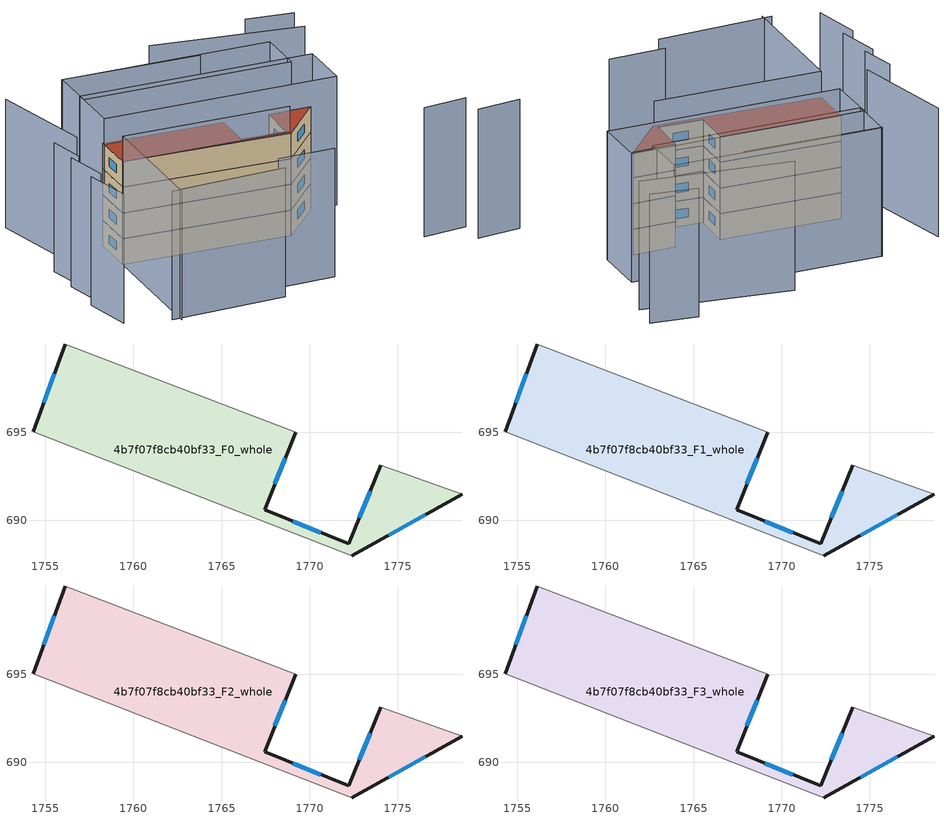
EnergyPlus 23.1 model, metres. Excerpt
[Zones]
4b7f07f8cb40bf33_F0_whole
 floor ground (EU_floor_Construction): 1774.04,693.13 1778.65,691.49 1772.39,687.99 1754.3,695.01 1756.12,699.98 1769.2,694.99 1767.44,690.6 1772.21,688.65 z0
 wall outside (EU_wall_Construction): 1774.04,693.13 1772.21,688.65 1767.44,690.6 1769.2,694.99 / 1772.39,687.99 1778.65,691.49 / 1756.12,699.98 1754.3,695.01 z0:3
 wall adiabatic (EU_wall_Construction): 1769.2,694.99 1756.12,699.98 / 1778.65,691.49 1774.04,693.13 / 1754.3,695.01 1772.39,687.99 z0:3
 window (EU_Window_Construction): 1768.03,692.06 1768.61,693.53 / 1770.62,689.3 1769.03,689.95 / 1773.43,691.64 1772.82,690.14 / 1774.47,689.16 1776.56,690.32 / 1755.51,698.32 1754.9,696.67 z1:2
4b7f07f8cb40bf33_F1_whole
 floor to 4b7f07f8cb40bf33_F0_whole (EU_floor_Construction): 1774.04,693.13 1778.65,691.49 1772.39,687.99 1754.3,695.01 1756.12,699.98 1769.2,694.99 1767.44,690.6 1772.21,688.65 z3
 wall outside (EU_wall_Construction): 1774.04,693.13 1772.21,688.65 1767.44,690.6 1769.2,694.99 / 1772.39,687.99 1778.65,691.49 / 1756.12,699.98 1754.3,695.01 z3:6
 wall adiabatic (EU_wall_Construction): 1769.2,694.99 1756.12,699.98 / 1778.65,691.49 1774.04,693.13 / 1754.3,695.01 1772.39,687.99 z3:6
 window (EU_Window_Construction): 1768.03,692.06 1768.61,693.53 / 1770.62,689.3 1769.03,689.95 / 1773.43,691.64 1772.82,690.14 / 1774.47,689.16 1776.56,690.32 / 1755.51,698.32 1754.9,696.67 z4:5
4b7f07f8cb40bf33_F2_whole
 floor to 4b7f07f8cb40bf33_F1_whole (EU_floor_Construction): 1774.04,693.13 1778.65,691.49 1772.39,687.99 1754.3,695.01 1756.12,699.98 1769.2,694.99 1767.44,690.6 1772.21,688.65 z6
 wall outside (EU_wall_Construction): 1774.04,693.13 1772.21,688.65 1767.44,690.6 1769.2,694.99 / 1772.39,687.99 1778.65,691.49 / 1756.12,699.98 1754.3,695.01 z6:9
 wall adiabatic (EU_wall_Construction): 1769.2,694.99 1756.12,699.98 / 1778.65,691.49 1774.04,693.13 / 1754.3,695.01 1772.39,687.99 z6:9
 window (EU_Window_Construction): 1768.03,692.06 1768.61,693.53 / 1770.62,689.3 1769.03,689.95 / 1773.43,691.64 1772.82,690.14 / 1774.47,689.16 1776.56,690.32 / 1755.51,698.32 1754.9,696.67 z7:8
4b7f07f8cb40bf33_F3_whole
 floor to 4b7f07f8cb40bf33_F2_whole (EU_floor_Construction): 1774.04,693.13 1778.65,691.49 1772.39,687.99 1754.3,695.01 1756.12,699.98 1769.2,694.99 1767.44,690.6 1772.21,688.65 z9
 wall outside (EU_wall_Construction): 1774.04,693.13 1772.21,688.65 1767.44,690.6 1769.2,694.99 / 1772.39,687.99 1778.65,691.49 / 1756.12,699.98 1754.3,695.01 z9:12
 wall adiabatic (EU_wall_Construction): 1769.2,694.99 1756.12,699.98 / 1778.65,691.49 1774.04,693.13 / 1754.3,695.01 1772.39,687.99 z9:12
 window (EU_Window_Construction): 1768.03,692.06 1768.61,693.53 / 1770.62,689.3 1769.03,689.95 / 1773.43,691.64 1772.82,690.14 / 1774.47,689.16 1776.56,690.32 / 1755.51,698.32 1754.9,696.67 z10:11
 roof outside (EU_roof_Construction): 1778.65,691.49 1774.04,693.13 1772.21,688.65 1767.44,690.6 1769.2,694.99 1756.12,699.98 1754.3,695.01 1772.39,687.99 z12
shading: 1762.15,679.2 1768.35,677.11 / 1748.19,681.03 1761.03,677.06 / 1782.49,678.08 1787.5,676.85 / 1748.88,680.28 1754.3,695.01 / 1754.3,695.01 1772.51,688.31 / 1789.63,705.48 1784.71,707.86 / 1744.54,689.68 1743.85,683.95 / 1746.4,694.68 1745.79,689.52 / 1747.8,698.77 1747.28,694.49 / 1752,710.55 1750.48,698.14 / 1788.08,702.19 1772.55,709.96 / 1774.76,704.38 1759.7,710.04 / 1781.51,690.47 1755.98,699.58 / 1755.98,699.58 1758.13,705.6 / 1758.13,705.6 1783.66,696.49 / 1783.66,696.49 1781.51,690.47 / 1759.77,710.01 1782.51,701.81 / 1782.51,701.81 1780.6,696.51 / 1780.6,696.51 1757.86,704.71 / 1757.86,704.71 1759.77,710.01 z0:15
[Building]
EU S2 Campaign: North Axis=0; Terrain=City; Solar Distribution=FullExterior
[Site:Location]
Bologna: Latitude=44.5; Longitude=11.25; Time Zone=1; Elevation=37
[SizingPeriod:WeatherFileDays]
AnnualSizingPeriod: Begin Month=1; Begin Day of Month=1; End Month=12; End Day of Month=31; Day of Week for Start Day=Monday; Use Weather File Daylight Saving Period=No; Use Weather File Rain and Snow Indicators=No
[MATERIAL]
EU_InternalMass_Material: Roughness=MediumRough; Thickness=0.1; Conductivity=1; Density=1800; Specific Heat=900; Thermal Absorptance=0.9; Solar Absorptance=0.7; Visible Absorptance=0.7
[MATERIAL:NOMASS] Roughness=MediumRough; Thermal Absorptance=0.9; Solar Absorptance=0.7; Visible Absorptance=0.7
Name | Thermal Resistance
EU_wall_NoMass | 0.937881
EU_roof_NoMass | 0.548572
EU_floor_NoMass | 0.71348
[WINDOWMATERIAL:SIMPLEGLAZINGSYSTEM]
EU_Window_SimpleGlazing: UFactor=4.25633; Solar Heat Gain Coefficient=0.85; Visible Transmittance=0.85
[CONSTRUCTION]
EU_wall_Construction: EU_wall_NoMass
EU_roof_Construction: EU_roof_NoMass
EU_floor_Construction: EU_floor_NoMass
EU_Window_Construction: EU_Window_SimpleGlazing
EU_InternalMass_Construction: EU_InternalMass_Material
[ZONE] Type=1; Multiplier=1; Ceiling Height=autocalculate; Floor Area=autocalculate; Part of Total Floor Area=Yes
Name | Volume
4b7f07f8cb40bf33_F0_whole | 274.927
4b7f07f8cb40bf33_F1_whole; 4b7f07f8cb40bf33_F2_whole; 4b7f07f8cb40bf33_F3_whole | 274.928
[INTERNALMASS] Construction=EU_InternalMass_Construction; Surface Area=91.6414
Name | Zone or ZoneList
4b7f07f8cb40bf33_F0_whole_EU_InternalMass | 4b7f07f8cb40bf33_F0_whole
4b7f07f8cb40bf33_F1_whole_EU_InternalMass | 4b7f07f8cb40bf33_F1_whole
4b7f07f8cb40bf33_F2_whole_EU_InternalMass | 4b7f07f8cb40bf33_F2_whole
4b7f07f8cb40bf33_F3_whole_EU_InternalMass | 4b7f07f8cb40bf33_F3_whole
[OTHEREQUIPMENT] Fuel Type=Electricity; Design Level Calculation Method=Watts/Area; Power per Zone Floor Area=1; Fraction Latent=0; Fraction Radiant=0; Fraction Lost=0; Carbon Dioxide Generation Rate=0; EndUse Subcategory=EU_Step8_InternalGains
Name | Zone or ZoneList or Space or SpaceList | Schedule
EU_Step8_InternalGain_4b7f07f8cb40bf33_F0_whole_f000 | 4b7f07f8cb40bf33_F0_whole | EU_Step8_GainSchedule_4b7f07f8cb40bf33_F0_whole_f000
EU_Step8_InternalGain_4b7f07f8cb40bf33_F1_whole_f000 | 4b7f07f8cb40bf33_F1_whole | EU_Step8_GainSchedule_4b7f07f8cb40bf33_F1_whole_f000
EU_Step8_InternalGain_4b7f07f8cb40bf33_F2_whole_f000 | 4b7f07f8cb40bf33_F2_whole | EU_Step8_GainSchedule_4b7f07f8cb40bf33_F2_whole_f000
EU_Step8_InternalGain_4b7f07f8cb40bf33_F3_whole_f000 | 4b7f07f8cb40bf33_F3_whole | EU_Step8_GainSchedule_4b7f07f8cb40bf33_F3_whole_f000
[ZONEVENTILATION:DESIGNFLOWRATE] Schedule=EU_AlwaysOn; Design Flow Rate Calculation Method=AirChanges/Hour; Air Changes per Hour=0.687892; Ventilation Type=Natural; Fan Pressure Rise=0; Fan Total Efficiency=1; Constant Term Coefficient=1; Temperature Term Coefficient=0; Velocity Term Coefficient=0; Velocity Squared Term Coefficient=0; Minimum Indoor Temperature=-100; Maximum Indoor Temperature=100; Delta Temperature=-100; Minimum Outdoor Temperature=-100; Maximum Outdoor Temperature=100; Maximum Wind Speed=40
Name | Zone or ZoneList or Space or SpaceList
EU_ConstantAir_4b7f07f8cb40bf33_F0_whole | 4b7f07f8cb40bf33_F0_whole
EU_ConstantAir_4b7f07f8cb40bf33_F1_whole | 4b7f07f8cb40bf33_F1_whole
EU_ConstantAir_4b7f07f8cb40bf33_F2_whole | 4b7f07f8cb40bf33_F2_whole
EU_ConstantAir_4b7f07f8cb40bf33_F3_whole | 4b7f07f8cb40bf33_F3_whole
[HVACTEMPLATE:THERMOSTAT] Constant Heating Setpoint=20; Constant Cooling Setpoint=50
EU_HeatOnly_4b7f07f8cb40bf33_F0_whole; EU_HeatOnly_4b7f07f8cb40bf33_F1_whole; EU_HeatOnly_4b7f07f8cb40bf33_F2_whole; EU_HeatOnly_4b7f07f8cb40bf33_F3_whole
[HVACTEMPLATE:ZONE:IDEALLOADSAIRSYSTEM] System Availability Schedule=EU_AlwaysOn; Maximum Heating Supply Air Temperature=50; Minimum Cooling Supply Air Temperature=13; Maximum Heating Supply Air Humidity Ratio=0.0156; Minimum Cooling Supply Air Humidity Ratio=0.0077; Heating Limit=NoLimit; Cooling Limit=NoLimit; Heating Availability Schedule=EU_AlwaysOn; Cooling Availability Schedule=EU_CoolingOff; Dehumidification Control Type=ConstantSensibleHeatRatio; Cooling Sensible Heat Ratio=0.7; Dehumidification Setpoint=60; Humidification Control Type=None; Humidification Setpoint=30; Outdoor Air Method=None; Outdoor Air Flow Rate per Person=0.00944; Outdoor Air Flow Rate per Zone Floor Area=0; Outdoor Air Flow Rate per Zone=0; Demand Controlled Ventilation Type=None; Outdoor Air Economizer Type=NoEconomizer; Heat Recovery Type=None; Sensible Heat Recovery Effectiveness=0.7; Latent Heat Recovery Effectiveness=0.65
Name | Template Thermostat
4b7f07f8cb40bf33_F0_whole | EU_HeatOnly_4b7f07f8cb40bf33_F0_whole
4b7f07f8cb40bf33_F1_whole | EU_HeatOnly_4b7f07f8cb40bf33_F1_whole
4b7f07f8cb40bf33_F2_whole | EU_HeatOnly_4b7f07f8cb40bf33_F2_whole
4b7f07f8cb40bf33_F3_whole | EU_HeatOnly_4b7f07f8cb40bf33_F3_whole
[SIZING:ZONE] Zone Cooling Design Supply Air Temperature Input Method=SupplyAirTemperature; Zone Cooling Design Supply Air Temperature=13; Zone Heating Design Supply Air Temperature Input Method=SupplyAirTemperature; Zone Heating Design Supply Air Temperature=50; Zone Cooling Design Supply Air Humidity Ratio=0.008; Zone Heating Design Supply Air Humidity Ratio=0.008; Cooling Design Air Flow Method=DesignDay; Cooling Design Air Flow Rate=0; Cooling Minimum Air Flow per Zone Floor Area=0.000762; Cooling Minimum Air Flow=0; Cooling Minimum Air Flow Fraction=0.2; Heating Design Air Flow Method=DesignDay; Heating Design Air Flow Rate=0; Heating Maximum Air Flow per Zone Floor Area=0.002032; Heating Maximum Air Flow=0.141576; Heating Maximum Air Flow Fraction=0.3; Account for Dedicated Outdoor Air System=No; Dedicated Outdoor Air System Control Strategy=NeutralSupplyAir; Dedicated Outdoor Air Low Setpoint Temperature for Design=autosize; Dedicated Outdoor Air High Setpoint Temperature for Design=autosize; Zone Load Sizing Method=Sensible Load Only No Latent Load; Zone Latent Cooling Design Supply Air Humidity Ratio Input Method=HumidityRatioDifference; Zone Cooling Design Supply Air Humidity Ratio Difference=0.005; Zone Latent Heating Design Supply Air Humidity Ratio Input Method=HumidityRatioDifference; Zone Humidification Design Supply Air Humidity Ratio Difference=0.005
4b7f07f8cb40bf33_F0_whole; 4b7f07f8cb40bf33_F1_whole; 4b7f07f8cb40bf33_F2_whole; 4b7f07f8cb40bf33_F3_whole
[SCHEDULE:CONSTANT]
Name | Hourly Value
EU_AlwaysOn | 1
EU_CoolingOff | 0
[SCHEDULE:FILE] Column Number=1; Rows to Skip at Top=0; Number of Hours of Data=8760; Column Separator=Comma; Interpolate to Timestep=No; Minutes per Item=60; Adjust Schedule for Daylight Savings=Yes
Name | File
EU_Step8_GainSchedule_4b7f07f8cb40bf33_F0_whole_f000 | ../../schedules/4b7f07f8cb40bf33/4b7f07f8cb40bf33_F0_whole_f000_gain.csv
EU_Step8_GainSchedule_4b7f07f8cb40bf33_F1_whole_f000 | ../../schedules/4b7f07f8cb40bf33/4b7f07f8cb40bf33_F1_whole_f000_gain.csv
EU_Step8_GainSchedule_4b7f07f8cb40bf33_F2_whole_f000 | ../../schedules/4b7f07f8cb40bf33/4b7f07f8cb40bf33_F2_whole_f000_gain.csv
EU_Step8_GainSchedule_4b7f07f8cb40bf33_F3_whole_f000 | ../../schedules/4b7f07f8cb40bf33/4b7f07f8cb40bf33_F3_whole_f000_gain.csv
